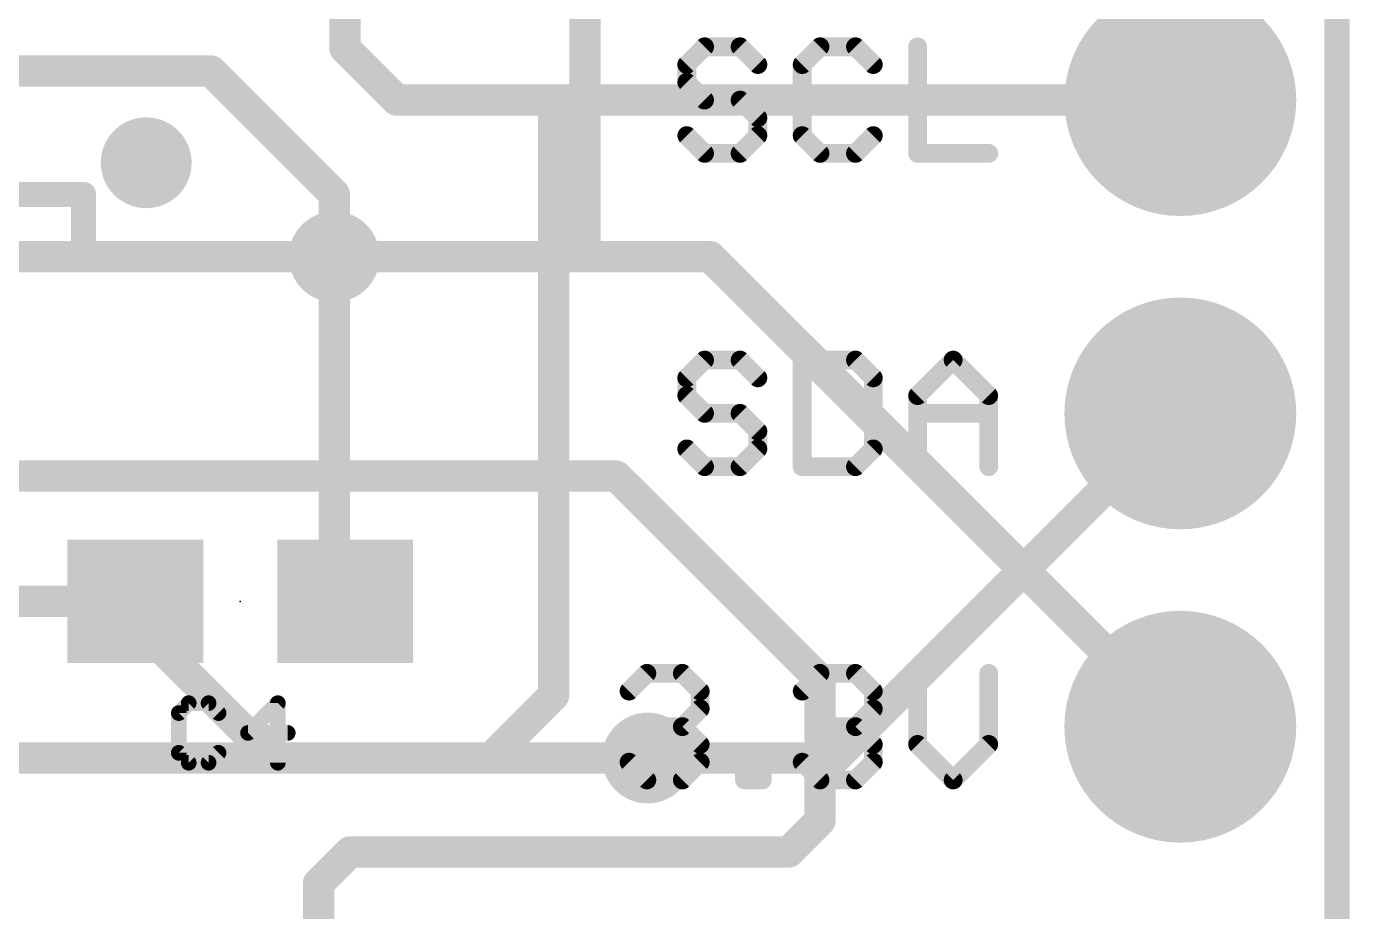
# Model space of a CAD drawing. Extents: x -21 to 25.5, y -12.7 to 25.5.
# Drawn here: x 14.78 to 25.5, y 6.12 to 13.3 of the extents above; entities that cross this region are included whole.
import ezdxf

# ---------------------------------------------------------------- set-up
doc = ezdxf.new("R2010")
doc.units = 0
for name, color, linetype in [('1', 12, 'CONTINUOUS'), ('16', 132, 'CONTINUOUS'), ('17', 110, 'CONTINUOUS'), ('18', 110, 'CONTINUOUS'), ('20', 53, 'CONTINUOUS'), ('21', 41, 'CONTINUOUS'), ('23', 53, 'CONTINUOUS'), ('25', 253, 'CONTINUOUS')]:
    doc.layers.add(name, color=color, linetype=linetype)

# ---------------------------------------------------------------- blocks, each defined once
blk = doc.blocks.new('RECT')
blk.add_solid([(-0.5, -0.5), (0.5, -0.5), (-0.5, 0.5), (0.5, 0.5)])
blk = doc.blocks.new('ROUNDP')
at = {"const_width": 0.5}
blk.add_lwpolyline([(0, -0.25, 1), (0, 0.25, 1), (0, -0.25)], format="xyb", dxfattribs=at)
blk = doc.blocks.new('ROUNDV')
at = {"const_width": 0.5}
blk.add_lwpolyline([(0, -0.25, 1), (0, 0.25, 1), (0, -0.25)], format="xyb", dxfattribs=at)

msp = doc.modelspace()

# ---------------------------------------------------------------- linework, layer by layer
at = {"layer": '1'}
for points, const_width in [([(25.4, 0), (25.4, 25.4)], 0.2032), ([(17.36, 16.51), (17.36, 13.12)], 0.254), ([(17.36, 13.12), (17.78, 12.7)], 0.254), ([(14.196, 12.936), (16.274, 12.936)], 0.254), ([(16.274, 12.936), (17.272, 11.938)], 0.254), ([(17.78, 12.7), (19.05, 12.7)], 0.254), ([(19.05, 12.7), (24.13, 12.7)], 0.254), ([(19.05, 7.874), (19.05, 12.7)], 0.254), ([(14.196, 11.936), (15.24, 11.936)], 0.2032), ([(15.24, 11.936), (15.24, 11.43)], 0.2032), ([(17.272, 11.43), (17.272, 11.938)], 0.254), ([(17.272, 11.43), (17.272, 8.724)], 0.254), ([(24.13, 10.16), (21.336, 7.366)], 0.254), ([(17.272, 8.724), (17.36, 8.636)], 0.254), ([(18.542, 7.366), (19.05, 7.874)], 0.254), ([(14.605, 7.366), (18.542, 7.366)], 0.254), ([(21.336, 7.366), (19.812, 7.366)], 0.254)]:
    msp.add_lwpolyline(points, dxfattribs=dict(at, const_width=const_width))
for points, const_width in [([(17.4049, 13.1649, 1), (17.3151, 13.0751)], 0.127), ([(17.2965, 13.12, 1), (17.4235, 13.12)], 0.127), ([(16.3189, 12.9809, 1), (16.2291, 12.8911)], 0.127), ([(16.274, 12.8725, 1), (16.274, 12.9995)], 0.127), ([(17.78, 12.7635, 1), (17.78, 12.6365)], 0.127), ([(17.7351, 12.6551, 1), (17.8249, 12.7449)], 0.127), ([(19.05, 12.7635, 1), (19.05, 12.6365)], 0.127), ([(19.1135, 12.7, 1), (18.9865, 12.7)], 0.127), ([(19.05, 12.6365, 1), (19.05, 12.7635)], 0.127), ([(24.13, 12.6365, 1), (24.13, 12.7635)], 0.127), ([(15.2908, 11.936, 1), (15.1892, 11.936)], 0.1016), ([(15.24, 11.8852, 1), (15.24, 11.9868)], 0.1016), ([(17.3355, 11.938, 1), (17.2085, 11.938)], 0.127), ([(17.2271, 11.8931, 1), (17.3169, 11.9829)], 0.127), ([(15.1892, 11.43, 1), (15.2908, 11.43)], 0.1016), ([(17.3355, 11.43, 1), (17.2085, 11.43)], 0.127), ([(17.2085, 11.43, 1), (17.3355, 11.43)], 0.127), ([(24.1749, 10.1151, 1), (24.0851, 10.2049)], 0.127), ([(17.3169, 8.7689, 1), (17.2271, 8.6791)], 0.127), ([(17.2085, 8.724, 1), (17.3355, 8.724)], 0.127), ([(17.3151, 8.5911, 1), (17.4049, 8.6809)], 0.127), ([(18.9865, 7.874, 1), (19.1135, 7.874)], 0.127), ([(19.0949, 7.8291, 1), (19.0051, 7.9189)], 0.127), ([(18.4971, 7.4109, 1), (18.5869, 7.3211)], 0.127), ([(18.542, 7.3025, 1), (18.542, 7.4295)], 0.127), ([(19.812, 7.4295, 1), (19.812, 7.3025)], 0.127), ([(21.2911, 7.4109, 1), (21.3809, 7.3211)], 0.127), ([(21.336, 7.3025, 1), (21.336, 7.4295)], 0.127)]:
    msp.add_lwpolyline(points, format="xyb", dxfattribs=dict(at, const_width=const_width))
at = {"layer": '16'}
for points, const_width in [([(25.4, 0), (25.4, 25.4)], 0.2032), ([(19.304, 14.224), (19.304, 11.43)], 0.254), ([(9.398, 11.43), (17.272, 11.43)], 0.254), ([(19.304, 11.43), (17.272, 11.43)], 0.254), ([(20.32, 11.43), (19.304, 11.43)], 0.254), ([(24.13, 7.62), (20.32, 11.43)], 0.254), ([(14.351, 9.652), (19.558, 9.652)], 0.254), ([(19.558, 9.652), (21.209, 8.001)], 0.254), ([(15.494, 8.636), (13.208, 8.636)], 0.254), ([(16.764, 7.366), (15.494, 8.636)], 0.254), ([(21.209, 6.858), (21.209, 8.001)], 0.254), ([(19.812, 7.366), (16.764, 7.366)], 0.254), ([(20.955, 6.604), (21.209, 6.858)], 0.254), ([(17.145, 6.35), (17.399, 6.604)], 0.254), ([(17.399, 6.604), (20.955, 6.604)], 0.254), ([(17.145, 5.08), (17.145, 6.35)], 0.254)]:
    msp.add_lwpolyline(points, dxfattribs=dict(at, const_width=const_width))
at = {"layer": '16', "const_width": 0.127}
for points in [[(17.272, 11.4935, 1), (17.272, 11.3665)], [(17.272, 11.3665, 1), (17.272, 11.4935)], [(19.304, 11.4935, 1), (19.304, 11.3665)], [(19.2405, 11.43, 1), (19.3675, 11.43)], [(19.304, 11.3665, 1), (19.304, 11.4935)], [(20.3649, 11.4749, 1), (20.2751, 11.3851)], [(20.32, 11.3665, 1), (20.32, 11.4935)], [(19.6029, 9.6969, 1), (19.5131, 9.6071)], [(19.558, 9.5885, 1), (19.558, 9.7155)], [(15.5389, 8.6809, 1), (15.4491, 8.5911)], [(15.494, 8.5725, 1), (15.494, 8.6995)], [(21.2725, 8.001, 1), (21.1455, 8.001)], [(21.1641, 7.9561, 1), (21.2539, 8.0459)], [(24.0851, 7.5751, 1), (24.1749, 7.6649)], [(16.764, 7.4295, 1), (16.764, 7.3025)], [(16.7191, 7.3211, 1), (16.8089, 7.4109)], [(19.812, 7.3025, 1), (19.812, 7.4295)], [(21.2539, 6.8131, 1), (21.1641, 6.9029)], [(21.1455, 6.858, 1), (21.2725, 6.858)], [(17.399, 6.6675, 1), (17.399, 6.5405)], [(17.4439, 6.5591, 1), (17.3541, 6.6489)], [(20.9101, 6.6489, 1), (20.9999, 6.5591)], [(20.955, 6.5405, 1), (20.955, 6.6675)], [(17.2085, 6.35, 1), (17.0815, 6.35)], [(17.1001, 6.3949, 1), (17.1899, 6.3051)]]:
    msp.add_lwpolyline(points, format="xyb", dxfattribs=at)
at = {"layer": '20', "const_width": 0.2032}
msp.add_lwpolyline([(25.4, 25.4), (25.4, 0)], dxfattribs=at)
at = {"layer": '21', "const_width": 0.1524}
for points in [[(20.2737, 13.1325), (20.1296, 12.9885)], [(20.5618, 13.1325), (20.2737, 13.1325)], [(20.7059, 12.9885), (20.5618, 13.1325)], [(21.2092, 13.1325), (21.0652, 12.9885)], [(21.4973, 13.1325), (21.2092, 13.1325)], [(21.6414, 12.9885), (21.4973, 13.1325)], [(22.0007, 13.1325), (22.0007, 12.2682)], [(20.1296, 12.9885), (20.1296, 12.8444)], [(21.0652, 12.9885), (21.0652, 12.4123)], [(20.1296, 12.8444), (20.2737, 12.7004)], [(20.2737, 12.7004), (20.5618, 12.7004)], [(20.5618, 12.7004), (20.7059, 12.5563)], [(20.7059, 12.5563), (20.7059, 12.4123)], [(20.2737, 12.2682), (20.1296, 12.4123)], [(20.7059, 12.4123), (20.5618, 12.2682)], [(21.0652, 12.4123), (21.2092, 12.2682)], [(21.4973, 12.2682), (21.6414, 12.4123)], [(20.5618, 12.2682), (20.2737, 12.2682)], [(21.2092, 12.2682), (21.4973, 12.2682)], [(22.0007, 12.2682), (22.5769, 12.2682)], [(20.2737, 10.5925), (20.1296, 10.4485)], [(20.5618, 10.5925), (20.2737, 10.5925)], [(20.7059, 10.4485), (20.5618, 10.5925)], [(21.0652, 10.5925), (21.0652, 9.7282)], [(21.4973, 10.5925), (21.0652, 10.5925)], [(21.6414, 10.4485), (21.4973, 10.5925)], [(22.0007, 10.3044), (22.2888, 10.5925)], [(22.2888, 10.5925), (22.5769, 10.3044)], [(20.1296, 10.4485), (20.1296, 10.3044)], [(21.6414, 9.8723), (21.6414, 10.4485)], [(20.1296, 10.3044), (20.2737, 10.1604)], [(22.0007, 9.7282), (22.0007, 10.3044)], [(22.5769, 10.3044), (22.5769, 9.7282)], [(20.2737, 10.1604), (20.5618, 10.1604)], [(20.5618, 10.1604), (20.7059, 10.0163)], [(22.0007, 10.1604), (22.5769, 10.1604)], [(20.7059, 10.0163), (20.7059, 9.8723)], [(20.2737, 9.7282), (20.1296, 9.8723)], [(20.7059, 9.8723), (20.5618, 9.7282)], [(21.4973, 9.7282), (21.6414, 9.8723)], [(20.5618, 9.7282), (20.2737, 9.7282)], [(21.0652, 9.7282), (21.4973, 9.7282)], [(19.6619, 7.9085), (19.8059, 8.0525)], [(19.8059, 8.0525), (20.0941, 8.0525)], [(20.0941, 8.0525), (20.2381, 7.9085)], [(21.0652, 7.9085), (21.2092, 8.0525)], [(21.2092, 8.0525), (21.4973, 8.0525)], [(21.4973, 8.0525), (21.6414, 7.9085)], [(22.0007, 8.0525), (22.0007, 7.4763)], [(22.5769, 7.4763), (22.5769, 8.0525)], [(20.2381, 7.9085), (20.2381, 7.7644)], [(21.6414, 7.9085), (21.6414, 7.7644)], [(20.2381, 7.7644), (20.0941, 7.6204)], [(21.6414, 7.7644), (21.4973, 7.6204)], [(20.0941, 7.6204), (19.95, 7.6204)], [(20.0941, 7.6204), (20.2381, 7.4763)], [(21.4973, 7.6204), (21.3533, 7.6204)], [(21.4973, 7.6204), (21.6414, 7.4763)], [(20.2381, 7.4763), (20.2381, 7.3323)], [(21.6414, 7.4763), (21.6414, 7.3323)], [(22.0007, 7.4763), (22.2888, 7.1882)], [(22.2888, 7.1882), (22.5769, 7.4763)], [(19.8059, 7.1882), (19.6619, 7.3323)], [(20.2381, 7.3323), (20.0941, 7.1882)], [(20.5974, 7.1882), (20.5974, 7.3323)], [(20.5974, 7.3323), (20.7415, 7.3323)], [(20.7415, 7.3323), (20.7415, 7.1882)], [(21.2092, 7.1882), (21.0652, 7.3323)], [(21.6414, 7.3323), (21.4973, 7.1882)], [(20.0941, 7.1882), (19.8059, 7.1882)], [(20.7415, 7.1882), (20.5974, 7.1882)], [(21.4973, 7.1882), (21.2092, 7.1882)]]:
    msp.add_lwpolyline(points, dxfattribs=at)
at = {"layer": '21', "const_width": 0.0762}
for points in [[(20.2737, 13.1706, 1), (20.2737, 13.0944)], [(20.3006, 13.1056, 1), (20.2468, 13.1595)], [(20.5888, 13.1595, 1), (20.5349, 13.1056)], [(20.5618, 13.0944, 1), (20.5618, 13.1706)], [(21.2092, 13.1706, 1), (21.2092, 13.0944)], [(21.2362, 13.1056, 1), (21.1823, 13.1595)], [(21.5243, 13.1595, 1), (21.4704, 13.1056)], [(21.4973, 13.0944, 1), (21.4973, 13.1706)], [(22.0388, 13.1325, 1), (21.9626, 13.1325)], [(20.1677, 12.9885, 1), (20.0915, 12.9885)], [(20.1027, 13.0154, 1), (20.1566, 12.9615)], [(20.6789, 12.9615, 1), (20.7328, 13.0154)], [(21.0382, 13.0154, 1), (21.0921, 12.9615)], [(21.1033, 12.9885, 1), (21.0271, 12.9885)], [(21.6144, 12.9615, 1), (21.6683, 13.0154)], [(20.1566, 12.8714, 1), (20.1027, 12.8175)], [(20.0915, 12.8444, 1), (20.1677, 12.8444)], [(20.2737, 12.7385, 1), (20.2737, 12.6623)], [(20.2468, 12.6734, 1), (20.3006, 12.7273)], [(20.5888, 12.7273, 1), (20.5349, 12.6734)], [(20.5618, 12.6623, 1), (20.5618, 12.7385)], [(20.744, 12.5563, 1), (20.6678, 12.5563)], [(20.6789, 12.5294, 1), (20.7328, 12.5833)], [(20.1566, 12.4392, 1), (20.1027, 12.3853)], [(20.6678, 12.4123, 1), (20.744, 12.4123)], [(20.7328, 12.3853, 1), (20.6789, 12.4392)], [(21.0921, 12.4392, 1), (21.0382, 12.3853)], [(21.0271, 12.4123, 1), (21.1033, 12.4123)], [(21.6683, 12.3853, 1), (21.6144, 12.4392)], [(20.2737, 12.3063, 1), (20.2737, 12.2301)], [(20.2468, 12.2413, 1), (20.3006, 12.2951)], [(20.5349, 12.2951, 1), (20.5888, 12.2413)], [(20.5618, 12.2301, 1), (20.5618, 12.3063)], [(21.2092, 12.3063, 1), (21.2092, 12.2301)], [(21.1823, 12.2413, 1), (21.2362, 12.2951)], [(21.4704, 12.2951, 1), (21.5243, 12.2413)], [(21.4973, 12.2301, 1), (21.4973, 12.3063)], [(22.0007, 12.3063, 1), (22.0007, 12.2301)], [(22.5769, 12.2301, 1), (22.5769, 12.3063)], [(21.9626, 12.2682, 1), (22.0388, 12.2682)], [(20.2737, 10.6306, 1), (20.2737, 10.5544)], [(20.3006, 10.5656, 1), (20.2468, 10.6195)], [(20.5888, 10.6195, 1), (20.5349, 10.5656)], [(20.5618, 10.5544, 1), (20.5618, 10.6306)], [(21.1033, 10.5925, 1), (21.0271, 10.5925)], [(21.0652, 10.6306, 1), (21.0652, 10.5544)], [(21.5243, 10.6195, 1), (21.4704, 10.5656)], [(21.4973, 10.5544, 1), (21.4973, 10.6306)], [(22.3157, 10.6195, 1), (22.2619, 10.5656)], [(22.3157, 10.5656, 1), (22.2619, 10.6195)], [(20.1677, 10.4485, 1), (20.0915, 10.4485)], [(20.1027, 10.4754, 1), (20.1566, 10.4215)], [(20.6789, 10.4215, 1), (20.7328, 10.4754)], [(21.6795, 10.4485, 1), (21.6033, 10.4485)], [(21.6144, 10.4215, 1), (21.6683, 10.4754)], [(20.1566, 10.3314, 1), (20.1027, 10.2775)], [(20.0915, 10.3044, 1), (20.1677, 10.3044)], [(21.9737, 10.3314, 1), (22.0276, 10.2775)], [(22.0388, 10.3044, 1), (21.9626, 10.3044)], [(22.615, 10.3044, 1), (22.5388, 10.3044)], [(22.55, 10.2775, 1), (22.6038, 10.3314)], [(20.2737, 10.1985, 1), (20.2737, 10.1223)], [(20.2468, 10.1334, 1), (20.3006, 10.1873)], [(20.5888, 10.1873, 1), (20.5349, 10.1334)], [(20.5618, 10.1223, 1), (20.5618, 10.1985)], [(22.0007, 10.1985, 1), (22.0007, 10.1223)], [(22.5769, 10.1223, 1), (22.5769, 10.1985)], [(20.744, 10.0163, 1), (20.6678, 10.0163)], [(20.6789, 9.9894, 1), (20.7328, 10.0433)], [(20.1566, 9.8992, 1), (20.1027, 9.8453)], [(20.6678, 9.8723, 1), (20.744, 9.8723)], [(20.7328, 9.8453, 1), (20.6789, 9.8992)], [(21.6033, 9.8723, 1), (21.6795, 9.8723)], [(21.6683, 9.8453, 1), (21.6144, 9.8992)], [(20.2737, 9.7663, 1), (20.2737, 9.6901)], [(20.2468, 9.7013, 1), (20.3006, 9.7551)], [(20.5349, 9.7551, 1), (20.5888, 9.7013)], [(20.5618, 9.6901, 1), (20.5618, 9.7663)], [(21.0652, 9.7663, 1), (21.0652, 9.6901)], [(21.0271, 9.7282, 1), (21.1033, 9.7282)], [(21.4704, 9.7551, 1), (21.5243, 9.7013)], [(21.4973, 9.6901, 1), (21.4973, 9.7663)], [(21.9626, 9.7282, 1), (22.0388, 9.7282)], [(22.5388, 9.7282, 1), (22.615, 9.7282)], [(19.8059, 8.0906, 1), (19.8059, 8.0144)], [(19.8329, 8.0256, 1), (19.779, 8.0795)], [(20.121, 8.0795, 1), (20.0671, 8.0256)], [(20.0941, 8.0144, 1), (20.0941, 8.0906)], [(21.2092, 8.0906, 1), (21.2092, 8.0144)], [(21.2362, 8.0256, 1), (21.1823, 8.0795)], [(21.5243, 8.0795, 1), (21.4704, 8.0256)], [(21.4973, 8.0144, 1), (21.4973, 8.0906)], [(22.0388, 8.0525, 1), (21.9626, 8.0525)], [(22.615, 8.0525, 1), (22.5388, 8.0525)], [(19.6349, 7.9354, 1), (19.6888, 7.8815)], [(20.2762, 7.9085, 1), (20.2, 7.9085)], [(20.2112, 7.8815, 1), (20.2651, 7.9354)], [(21.0382, 7.9354, 1), (21.0921, 7.8815)], [(21.6795, 7.9085, 1), (21.6033, 7.9085)], [(21.6144, 7.8815, 1), (21.6683, 7.9354)], [(20.2651, 7.7375, 1), (20.2112, 7.7914)], [(21.6683, 7.7375, 1), (21.6144, 7.7914)], [(20.2, 7.7644, 1), (20.2762, 7.7644)], [(21.6033, 7.7644, 1), (21.6795, 7.7644)], [(19.95, 7.6585, 1), (19.95, 7.5823)], [(20.121, 7.6473, 1), (20.0671, 7.5934)], [(20.0671, 7.6473, 1), (20.121, 7.5934)], [(20.0941, 7.5823, 1), (20.0941, 7.6585)], [(21.3533, 7.6585, 1), (21.3533, 7.5823)], [(21.5243, 7.6473, 1), (21.4704, 7.5934)], [(21.4704, 7.6473, 1), (21.5243, 7.5934)], [(21.4973, 7.5823, 1), (21.4973, 7.6585)], [(20.2762, 7.4763, 1), (20.2, 7.4763)], [(20.2112, 7.4494, 1), (20.2651, 7.5033)], [(21.6795, 7.4763, 1), (21.6033, 7.4763)], [(21.6144, 7.4494, 1), (21.6683, 7.5033)], [(22.0276, 7.5033, 1), (21.9737, 7.4494)], [(21.9626, 7.4763, 1), (22.0388, 7.4763)], [(22.5388, 7.4763, 1), (22.615, 7.4763)], [(22.6038, 7.4494, 1), (22.55, 7.5033)], [(19.6888, 7.3592, 1), (19.6349, 7.3053)], [(20.2651, 7.3053, 1), (20.2112, 7.3592)], [(20.6355, 7.3323, 1), (20.5593, 7.3323)], [(20.5974, 7.3704, 1), (20.5974, 7.2942)], [(20.7796, 7.3323, 1), (20.7034, 7.3323)], [(20.7415, 7.2942, 1), (20.7415, 7.3704)], [(21.0921, 7.3592, 1), (21.0382, 7.3053)], [(21.6683, 7.3053, 1), (21.6144, 7.3592)], [(20.2, 7.3323, 1), (20.2762, 7.3323)], [(21.6033, 7.3323, 1), (21.6795, 7.3323)], [(19.8059, 7.2263, 1), (19.8059, 7.1501)], [(19.779, 7.1613, 1), (19.8329, 7.2151)], [(20.0671, 7.2151, 1), (20.121, 7.1613)], [(20.0941, 7.1501, 1), (20.0941, 7.2263)], [(20.5974, 7.2263, 1), (20.5974, 7.1501)], [(20.5593, 7.1882, 1), (20.6355, 7.1882)], [(20.7034, 7.1882, 1), (20.7796, 7.1882)], [(20.7415, 7.1501, 1), (20.7415, 7.2263)], [(21.2092, 7.2263, 1), (21.2092, 7.1501)], [(21.1823, 7.1613, 1), (21.2362, 7.2151)], [(21.4704, 7.2151, 1), (21.5243, 7.1613)], [(21.4973, 7.1501, 1), (21.4973, 7.2263)], [(22.2619, 7.2151, 1), (22.3157, 7.1613)], [(22.2619, 7.1613, 1), (22.3157, 7.2151)]]:
    msp.add_lwpolyline(points, format="xyb", dxfattribs=at)
at = {"layer": '23'}
msp.add_point((16.51, 8.636), dxfattribs=at)
at = {"layer": '25', "const_width": 0.127}
for points in [[(16.0927, 7.8109), (16.0122, 7.7304)], [(16.2537, 7.8109), (16.0927, 7.8109)], [(16.3342, 7.7304), (16.2537, 7.8109)], [(16.815, 7.8109), (16.5735, 7.5694)], [(16.815, 7.3279), (16.815, 7.8109)], [(16.0122, 7.7304), (16.0122, 7.4084)], [(16.5735, 7.5694), (16.8955, 7.5694)], [(16.0122, 7.4084), (16.0927, 7.3279)], [(16.2537, 7.3279), (16.3342, 7.4084)], [(16.0927, 7.3279), (16.2537, 7.3279)]]:
    msp.add_lwpolyline(points, dxfattribs=at)
at = {"layer": '25', "const_width": 0.0635}
for points in [[(16.0927, 7.8427, 1), (16.0927, 7.7792)], [(16.1151, 7.7885, 1), (16.0702, 7.8334)], [(16.2761, 7.8334, 1), (16.2312, 7.7885)], [(16.2537, 7.7792, 1), (16.2537, 7.8427)], [(16.8468, 7.8109, 1), (16.7833, 7.8109)], [(16.8375, 7.7885, 1), (16.7926, 7.8334)], [(16.0439, 7.7304, 1), (15.9804, 7.7304)], [(15.9897, 7.7529, 1), (16.0346, 7.708)], [(16.3117, 7.708, 1), (16.3566, 7.7529)], [(16.5735, 7.6012, 1), (16.5735, 7.5377)], [(16.551, 7.5919, 1), (16.5959, 7.547)], [(16.8955, 7.5377, 1), (16.8955, 7.6012)], [(16.0346, 7.4309, 1), (15.9897, 7.3859)], [(15.9804, 7.4084, 1), (16.0439, 7.4084)], [(16.3566, 7.3859, 1), (16.3117, 7.4309)], [(16.0927, 7.3597, 1), (16.0927, 7.2962)], [(16.0702, 7.3054, 1), (16.1151, 7.3504)], [(16.2312, 7.3504, 1), (16.2761, 7.3054)], [(16.2537, 7.2962, 1), (16.2537, 7.3597)], [(16.7833, 7.3279, 1), (16.8468, 7.3279)]]:
    msp.add_lwpolyline(points, format="xyb", dxfattribs=at)

# ---------------------------------------------------------------- block references
at = {"layer": '1', "xscale": 1.1, "rotation": 180}
for p in [(15.66, 8.636), (17.36, 8.636)]:
    msp.add_blockref('RECT', p, dxfattribs=at)
at = {"layer": '17', "xscale": 1.8796, "yscale": 1.8796, "rotation": 180}
for p in [(24.13, 12.7), (24.13, 12.7), (24.13, 10.16), (24.13, 10.16), (24.13, 7.62), (24.13, 7.62)]:
    msp.add_blockref('ROUNDP', p, dxfattribs=at)
at = {"layer": '18', "xscale": 0.7366, "yscale": 0.7366}
for p in [(15.748, 12.192), (15.748, 12.192), (17.272, 11.43), (17.272, 11.43), (19.812, 7.366), (19.812, 7.366)]:
    msp.add_blockref('ROUNDV', p, dxfattribs=at)

doc.saveas('drawing.dxf')
